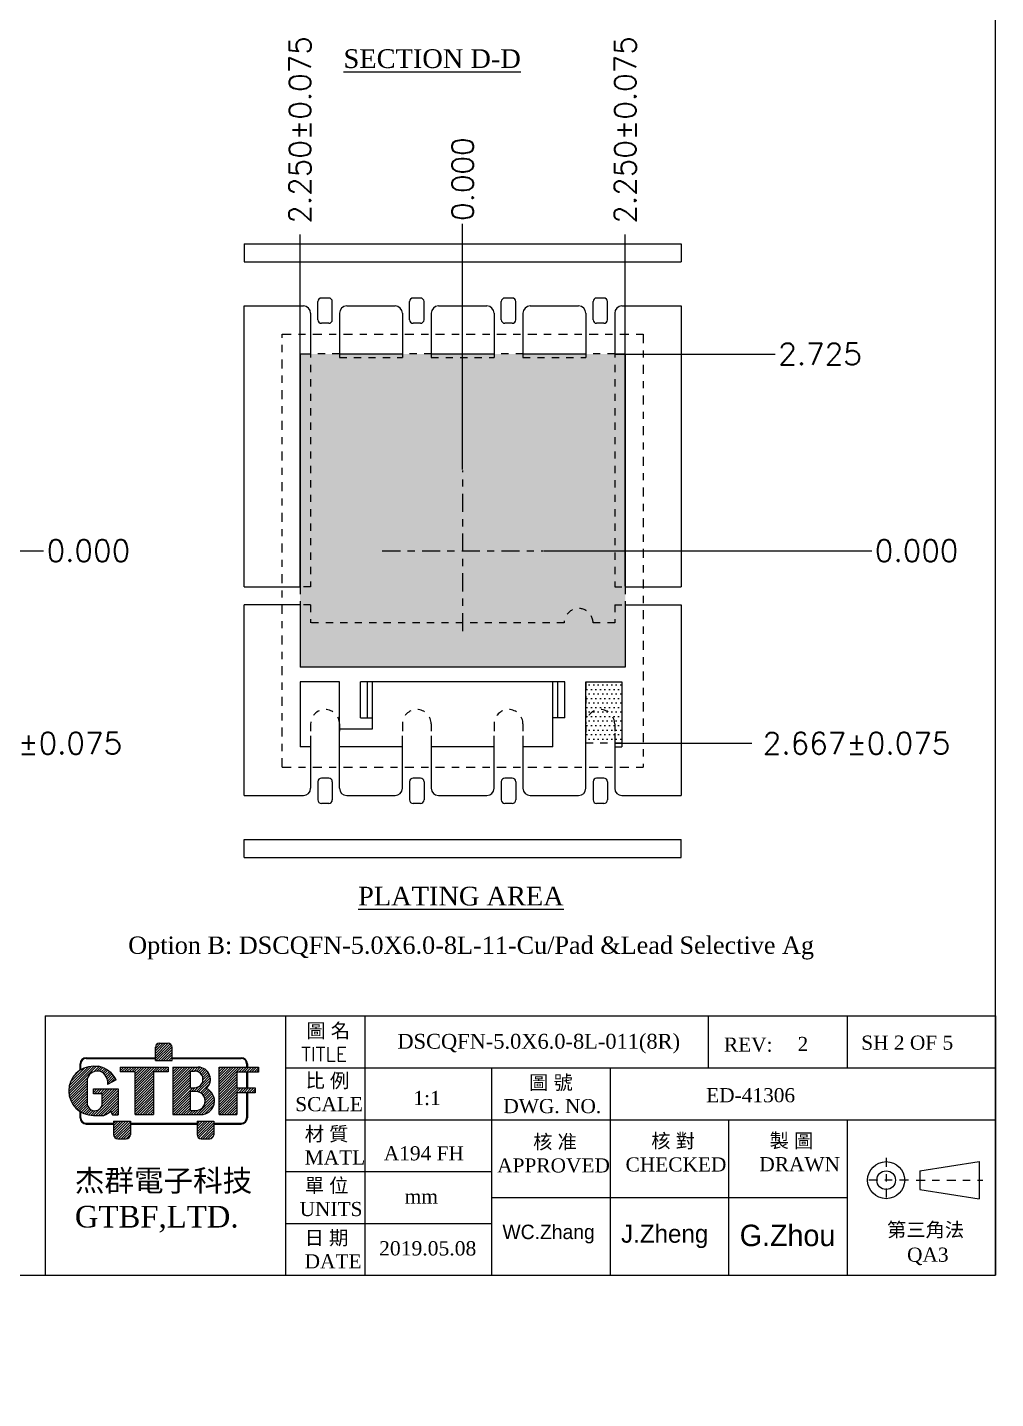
# Model space of a CAD drawing. Header units: inches. Extents: x -1651 to 1053, y -382 to 593.
# Drawn here: x -1539.91 to -1526.51, y 490.77 to 509.77 of the extents above; entities that cross this region are included whole.
import ezdxf

# ---------------------------------------------------------------- set-up
doc = ezdxf.new("R2010")
doc.units = ezdxf.units.IN
doc.header["$LTSCALE"] = 0.1
doc.header["$MEASUREMENT"] = 0
doc.linetypes.add('CENTER', pattern=[2, 1.25, -0.25, 0.25, -0.25])
doc.linetypes.add('HIDDEN', pattern=[0.375, 0.25, -0.125])
doc.layers.add('1D', color=4, linetype='Continuous', lineweight=9)
doc.layers.add('P-L', color=7, linetype='HIDDEN', lineweight=13)
for name, color, linetype in [('3', 7, 'Continuous'), ('3D', 4, 'Continuous'), ('4D', 4, 'Continuous'), ('LINE', 7, 'Continuous'), ('PKG-OUT', 3, 'HIDDEN')]:
    doc.layers.add(name, color=color, linetype=linetype)
doc.styles.add('ROMANS2', font='romantic.ttf')
doc.styles.add('TEXT-1', font='simplex.shx')
doc.dimstyles.new('複本 DM-1-1', dxfattribs={"dimtxt": 0.3, "dimasz": 0.1, "dimexe": 0.025, "dimexo": 0.01, "dimgap": 0.02, "dimtad": 0, "dimdec": 3, "dimzin": 0, "dimdsep": 46, "dimtxsty": 'TEXT-1', "dimcen": 0.04, "dimclrd": 256, "dimclre": 256, "dimclrt": 256, "dimadec": 0, "dimazin": 0, "dimtfac": 1, "dimtdec": 3, "dimtofl": 0, "dimtmove": 0, "dimatfit": 0, "dimfxl": 1, "dimtolj": 1, "dimtzin": 0, "dimarcsym": 0})

# ---------------------------------------------------------------- blocks, each defined once
blk = doc.blocks.new('*D180')
at = {"layer": '1D', "lineweight": -2, "transparency": 16777216}
for p, q in [((-1541.314, 519.338), (-1541.314, 524.685)), ((-1543.236, 472.594), (-1541.746, 472.594)), ((-1541.746, 472.594), (-1541.546, 472.595)), ((-1541.546, 472.595), (-1541.346, 472.595))]:
    blk.add_line(p, q, dxfattribs=at)
at = {"layer": 'Defpoints', "color": 0, "transparency": 16777216}
for p in [(-1541.314, 524.685), (-1541.314, 519.328), (-1541.314, 518.215), (-1545.351, 475.261), (-1543.246, 472.594), (-1541.346, 472.595)]:
    blk.add_point(p, dxfattribs=at)
at = {"layer": '1D', "transparency": 16777216, "insert": (-1541.314, 525.305), "char_height": 0.3, "attachment_point": 5, "rotation": 90, "style": 'TEXT-1'}
blk.add_mtext('\\A1;0.000', dxfattribs=at)
at = {"layer": '1D', "transparency": 16777216, "insert": (-1539.897, 472.595), "char_height": 0.3, "attachment_point": 5, "style": 'TEXT-1'}
blk.add_mtext('\\A1;2.667%%p0.075', dxfattribs=at)
blk = doc.blocks.new('*D181')
at = {"layer": '1D', "lineweight": -2, "transparency": 16777216}
for p, q in [((-1543.824, 521.215), (-1545.638, 521.215)), ((-1531.77, 472.594), (-1530.28, 472.594)), ((-1530.28, 472.594), (-1530.08, 472.595)), ((-1530.08, 472.595), (-1529.88, 472.595))]:
    blk.add_line(p, q, dxfattribs=at)
at = {"layer": 'Defpoints', "color": 0, "transparency": 16777216}
for p in [(-1545.638, 521.215), (-1543.814, 521.215), (-1541.314, 518.215), (-1533.885, 475.261), (-1531.78, 472.594), (-1529.88, 472.595)]:
    blk.add_point(p, dxfattribs=at)
at = {"layer": '1D', "transparency": 16777216, "char_height": 0.3, "attachment_point": 5, "style": 'TEXT-1'}
for s, insert in [('\\A1;3.000 PKG.', (-1546.901, 521.215)), ('\\A1;2.667%%p0.075', (-1528.431, 472.595))]:
    blk.add_mtext(s, dxfattribs=dict(at, insert=insert))
blk = doc.blocks.new('*D183')
at = {"layer": '1D', "lineweight": -2, "transparency": 16777216}
for p, q in [((-1539.599, 520.89), (-1536.913, 520.89)), ((-1536.913, 520.89), (-1536.713, 520.512)), ((-1536.713, 520.512), (-1536.513, 520.512)), ((-1541.611, 472.811), (-1541.611, 472.911)), ((-1543.436, 472.711), (-1541.586, 472.711)), ((-1543.436, 472.411), (-1541.586, 472.411)), ((-1541.611, 472.311), (-1541.611, 472.211))]:
    blk.add_line(p, q, dxfattribs=at)
at = {"layer": '1D', "transparency": 16777216}
for points in [[(-1541.628, 472.811), (-1541.595, 472.811), (-1541.611, 472.711)], [(-1541.628, 472.311), (-1541.595, 472.311), (-1541.611, 472.411)]]:
    blk.add_solid(points, dxfattribs=at)
at = {"layer": 'Defpoints', "color": 0, "transparency": 16777216}
for p in [(-1539.609, 520.89), (-1536.513, 520.512), (-1541.314, 518.215), (-1543.446, 472.711), (-1543.446, 472.411), (-1541.611, 472.411)]:
    blk.add_point(p, dxfattribs=at)
at = {"layer": '1D', "transparency": 16777216, "insert": (-1535.893, 520.512), "char_height": 0.3, "attachment_point": 5, "style": 'TEXT-1'}
blk.add_mtext('\\A1;2.675', dxfattribs=at)
at = {"layer": '1D', "transparency": 16777216, "insert": (-1541.611, 471.591), "char_height": 0.3, "attachment_point": 5, "rotation": 90, "style": 'TEXT-1'}
blk.add_mtext('\\A1;0.300', dxfattribs=at)
blk = doc.blocks.new('*D169')
at = {"layer": '1D', "lineweight": -2, "transparency": 16777216}
blk.add_line((-1544.228, 502.517), (-1539.686, 502.517), dxfattribs=at)
at = {"layer": 'Defpoints', "color": 0, "transparency": 16777216}
for p in [(-1545.351, 502.517), (-1544.238, 502.517), (-1539.686, 502.517)]:
    blk.add_point(p, dxfattribs=at)
at = {"layer": '1D', "transparency": 16777216, "insert": (-1539.066, 502.517), "char_height": 0.3, "attachment_point": 5, "style": 'TEXT-1'}
blk.add_mtext('\\A1;0.000', dxfattribs=at)
blk = doc.blocks.new('*D170')
at = {"layer": '1D', "lineweight": -2, "transparency": 16777216}
for p, q in [((-1543.236, 499.851), (-1541.746, 499.851)), ((-1541.746, 499.851), (-1541.546, 499.851)), ((-1541.546, 499.851), (-1541.346, 499.851))]:
    blk.add_line(p, q, dxfattribs=at)
at = {"layer": 'Defpoints', "color": 0, "transparency": 16777216}
for p in [(-1545.351, 502.517), (-1543.246, 499.851), (-1541.346, 499.851)]:
    blk.add_point(p, dxfattribs=at)
at = {"layer": '1D', "transparency": 16777216, "insert": (-1539.897, 499.851), "char_height": 0.3, "attachment_point": 5, "style": 'TEXT-1'}
blk.add_mtext('\\A1;2.667%%p0.075', dxfattribs=at)
blk = doc.blocks.new('*D217')
at = {"layer": '1D', "lineweight": -2, "transparency": 16777216}
blk.add_line((-1533.885, 503.64), (-1533.885, 507.044), dxfattribs=at)
at = {"layer": 'Defpoints', "color": 0, "transparency": 16777216}
for p in [(-1533.885, 507.044), (-1533.885, 503.63), (-1533.885, 502.517)]:
    blk.add_point(p, dxfattribs=at)
at = {"layer": '1D', "transparency": 16777216, "insert": (-1533.885, 507.664), "char_height": 0.3, "attachment_point": 5, "rotation": 90, "style": 'TEXT-1'}
blk.add_mtext('\\A1;0.000', dxfattribs=at)
blk = doc.blocks.new('*D171')
at = {"layer": '1D', "lineweight": -2, "transparency": 16777216}
blk.add_line((-1532.762, 502.517), (-1528.22, 502.517), dxfattribs=at)
at = {"layer": 'Defpoints', "color": 0, "transparency": 16777216}
for p in [(-1533.885, 502.517), (-1532.772, 502.517), (-1528.22, 502.517)]:
    blk.add_point(p, dxfattribs=at)
at = {"layer": '1D', "transparency": 16777216, "insert": (-1527.6, 502.517), "char_height": 0.3, "attachment_point": 5, "style": 'TEXT-1'}
blk.add_mtext('\\A1;0.000', dxfattribs=at)
blk = doc.blocks.new('*D172')
at = {"layer": '1D', "lineweight": -2, "transparency": 16777216}
for p, q in [((-1531.77, 499.851), (-1530.28, 499.851)), ((-1530.28, 499.851), (-1530.08, 499.851)), ((-1530.08, 499.851), (-1529.88, 499.851))]:
    blk.add_line(p, q, dxfattribs=at)
at = {"layer": 'Defpoints', "color": 0, "transparency": 16777216}
for p in [(-1533.885, 502.517), (-1531.78, 499.851), (-1529.88, 499.851)]:
    blk.add_point(p, dxfattribs=at)
at = {"layer": '1D', "transparency": 16777216, "insert": (-1528.431, 499.851), "char_height": 0.3, "attachment_point": 5, "style": 'TEXT-1'}
blk.add_mtext('\\A1;2.667%%p0.075', dxfattribs=at)
blk = doc.blocks.new('*D173')
at = {"layer": '1D', "lineweight": -2, "transparency": 16777216}
blk.add_line((-1531.77, 505.242), (-1529.557, 505.242), dxfattribs=at)
at = {"layer": 'Defpoints', "color": 0, "transparency": 16777216}
for p in [(-1531.78, 505.242), (-1529.557, 505.242), (-1533.885, 502.517)]:
    blk.add_point(p, dxfattribs=at)
at = {"layer": '1D', "transparency": 16777216, "insert": (-1528.937, 505.242), "char_height": 0.3, "attachment_point": 5, "style": 'TEXT-1'}
blk.add_mtext('\\A1;2.725', dxfattribs=at)
blk = doc.blocks.new('*D218')
at = {"layer": '1D', "lineweight": -2, "transparency": 16777216}
blk.add_line((-1536.135, 502.027), (-1536.135, 506.897), dxfattribs=at)
at = {"layer": 'Defpoints', "color": 0, "transparency": 16777216}
for p in [(-1536.135, 506.897), (-1533.885, 502.517), (-1536.135, 502.017)]:
    blk.add_point(p, dxfattribs=at)
at = {"layer": '1D', "transparency": 16777216, "insert": (-1536.135, 508.346), "char_height": 0.3, "attachment_point": 5, "rotation": 90, "style": 'TEXT-1'}
blk.add_mtext('\\A1;2.250%%p0.075', dxfattribs=at)
blk = doc.blocks.new('*D174')
at = {"layer": '1D', "lineweight": -2, "transparency": 16777216}
blk.add_line((-1531.635, 502.027), (-1531.635, 506.897), dxfattribs=at)
at = {"layer": 'Defpoints', "color": 0, "transparency": 16777216}
for p in [(-1531.635, 506.897), (-1533.885, 502.517), (-1531.635, 502.017)]:
    blk.add_point(p, dxfattribs=at)
at = {"layer": '1D', "transparency": 16777216, "insert": (-1531.635, 508.346), "char_height": 0.3, "attachment_point": 5, "rotation": 90, "style": 'TEXT-1'}
blk.add_mtext('\\A1;2.250%%p0.075', dxfattribs=at)

msp = doc.modelspace()

# ---------------------------------------------------------------- hatches: boundary and pattern name
at = {"layer": '1D'}
h = msp.add_hatch(dxfattribs=at)
h.set_pattern_fill('DOTS', color=256, style=0)
h.set_pattern_definition([(0, (-4212.56308, 738.140086), (0.03125, 0.0625), [0, -0.0625])])
h.paths.add_polyline_path([(-1535.98961, 505.24233), (-1536.13461, 505.24233), (-1536.13461, 502.01733), (-1535.98961, 502.01733)], flags=17)
h.paths.add_polyline_path([(-1531.77961, 505.24233), (-1532.17961, 505.24233), (-1532.17961, 505.19233), (-1533.04961, 505.19233), (-1533.04961, 505.24233), (-1533.44961, 505.24233), (-1533.44961, 505.19233), (-1534.31961, 505.19233), (-1534.31961, 505.24233), (-1534.71961, 505.24233), (-1534.71961, 505.19233), (-1535.58961, 505.19233), (-1535.58961, 505.24233), (-1535.98961, 505.24233), (-1535.98961, 502.01733), (-1536.13461, 502.01733), (-1536.13461, 501.76733), (-1535.98962, 501.76733), (-1535.98962, 501.51733), (-1532.47961, 501.51732, -1.00003648), (-1532.07961, 501.51732), (-1531.77961, 501.51732), (-1531.77961, 501.76733), (-1531.63463, 501.76733), (-1531.63462, 502.01733), (-1531.77961, 502.01733)])
h.paths.add_polyline_path([(-1534.71961, 505.24233), (-1535.58961, 505.24233), (-1535.58961, 505.19233), (-1534.71961, 505.19233)], flags=17)
h.paths.add_polyline_path([(-1533.44961, 505.24233), (-1534.31961, 505.24233), (-1534.31961, 505.19233), (-1533.44961, 505.19233)], flags=17)
h.paths.add_polyline_path([(-1532.17961, 505.24233), (-1533.04961, 505.24233), (-1533.04961, 505.19233), (-1532.17961, 505.19233)])
h.paths.add_polyline_path([(-1531.63462, 505.24233), (-1531.77961, 505.24233), (-1531.77961, 502.01733), (-1531.63462, 502.01733), (-1531.63462, 502.01734)])
h.paths.add_polyline_path([(-1531.63462, 501.76733), (-1531.77961, 501.76733), (-1531.77961, 501.51732), (-1532.07961, 501.51732, 1.00003648), (-1532.47961, 501.51732), (-1535.98962, 501.51733), (-1535.98962, 501.76733), (-1536.13461, 501.76733), (-1536.13461, 500.90234), (-1531.63462, 500.90233)])
h = msp.add_hatch(dxfattribs=at)
h.set_pattern_fill('DOTS', color=256, style=0)
h.set_pattern_definition([(0, (-4205.13329, 739.283855), (0.03125, 0.0625), [0, -0.0625])])
h.paths.add_polyline_path([(-1531.77961, 500.11733), (-1531.77961, 499.98839), (-1531.77961, 499.85057), (-1531.67962, 499.85057), (-1531.67962, 500.70217), (-1532.17961, 500.70217), (-1532.17961, 500.11733, -1)])
h.paths.add_polyline_path([(-1532.17961, 500.11733), (-1532.17961, 499.85057), (-1531.77961, 499.85057), (-1531.77961, 499.98839), (-1531.77961, 500.11733, 1)], flags=17)
at = {"layer": 'LINE'}
h = msp.add_hatch(dxfattribs=at)
h.set_pattern_fill('ANSI31', color=256, scale=0.200079, style=0)
h.set_pattern_definition([(45, (-1454.122074, 490.97045), (-0.01768465, 0.01768465), [])])
h.paths.add_polyline_path([(-1538.16623, 494.70692), (-1538.16623, 495.2977), (-1537.96088, 495.2977), (-1537.96088, 495.36405), (-1538.62749, 495.36405), (-1538.62749, 495.2977), (-1538.41898, 495.2977), (-1538.41898, 494.70692)])
h.paths.add_polyline_path([(-1537.54606, 495.36405), (-1537.89665, 495.36405), (-1537.89665, 494.70692), (-1537.508, 494.70692, 0.81717532), (-1537.43461, 495.06795, 0.69209616)])
h.paths.add_polyline_path([(-1537.65654, 494.76379), (-1537.65654, 495.02601), (-1537.58331, 495.02601, -1.03181965), (-1537.58331, 494.76379)], flags=16)
h.paths.add_polyline_path([(-1537.65654, 495.07971), (-1537.65654, 495.31034), (-1537.59853, 495.31034, -1.03110561), (-1537.59853, 495.07971)], flags=0)
h.paths.add_polyline_path([(-1537.50459, 494.37118), (-1537.38595, 494.37118, 0.41421356), (-1537.32932, 494.42781), (-1537.32932, 494.57557), (-1537.32932, 494.61493), (-1537.56123, 494.61493), (-1537.56123, 494.57557), (-1537.56123, 494.42781, 0.41421356)])
h.paths.add_polyline_path([(-1538.66022, 494.37118), (-1538.54157, 494.37118, 0.41421356), (-1538.48494, 494.42781), (-1538.48494, 494.57557), (-1538.48494, 494.61493), (-1538.71685, 494.61493), (-1538.71685, 494.57557), (-1538.71685, 494.42781, 0.41421356)])
h.paths.add_polyline_path([(-1538.13904, 495.49536), (-1538.13904, 495.45605), (-1537.90713, 495.45605), (-1537.90713, 495.49536), (-1537.90713, 495.63919, 0.41421356), (-1537.96376, 495.69582), (-1538.0824, 495.69582, 0.41421356), (-1538.13904, 495.63919)])
h.paths.add_polyline_path([(-1538.99705, 494.69437), (-1538.85033, 494.69437, 0.07474252), (-1538.7565, 494.75246), (-1538.73123, 494.70507), (-1538.65225, 494.70507), (-1538.65225, 495.06207), (-1538.99661, 495.06207), (-1538.99661, 494.99572), (-1538.8734, 494.99572), (-1538.8734, 494.86642, -1), (-1539.08396, 494.86642), (-1539.08396, 495.16076, -1), (-1538.80389, 495.17828), (-1538.80389, 495.12559), (-1538.68259, 495.18683, 0.23262903), (-1538.92482, 495.3766), (-1538.99705, 495.3766, 0.14312901), (-1539.18067, 495.32267, 0.54684943), (-1539.18067, 494.74829, 0.14312901)])
h.paths.add_polyline_path([(-1536.72665, 495.36405), (-1536.86549, 495.36405), (-1537.25678, 495.36405), (-1537.25678, 494.70692), (-1537.01036, 494.70692), (-1537.01036, 495.01021), (-1536.86549, 495.01021), (-1536.75761, 495.01021), (-1536.75761, 495.07655), (-1536.86549, 495.07655), (-1537.01036, 495.07655), (-1537.01036, 495.29455), (-1536.86549, 495.29455), (-1536.71022, 495.29455), (-1536.71022, 495.36405)])

# ---------------------------------------------------------------- linework, layer by layer
at = {"layer": '3'}
for p, q in [((-1536.90961, 506.76733), (-1530.85961, 506.76733)), ((-1536.90961, 506.76733), (-1536.90961, 506.51733)), ((-1530.85961, 506.76733), (-1530.85961, 506.51733)), ((-1536.90961, 506.51733), (-1530.85961, 506.51733)), ((-1535.88961, 505.71733), (-1535.88961, 505.96733)), ((-1535.73961, 506.01733), (-1535.83961, 506.01733)), ((-1535.68961, 505.71733), (-1535.68961, 505.96733)), ((-1534.61961, 505.71733), (-1534.61961, 505.96733)), ((-1534.46961, 506.01733), (-1534.56961, 506.01733)), ((-1534.41961, 505.71733), (-1534.41961, 505.96733)), ((-1533.34961, 505.71733), (-1533.34961, 505.96733)), ((-1533.19961, 506.01733), (-1533.29961, 506.01733)), ((-1533.14961, 505.71733), (-1533.14961, 505.96733)), ((-1532.07961, 505.71733), (-1532.07961, 505.96733)), ((-1531.92961, 506.01733), (-1532.02961, 506.01733)), ((-1531.87961, 505.71733), (-1531.87961, 505.96733)), ((-1536.90961, 502.01733), (-1536.90961, 505.90733)), ((-1536.90961, 505.90733), (-1536.08961, 505.90733)), ((-1535.98961, 505.80733), (-1535.98961, 505.29233)), ((-1535.58961, 505.80733), (-1535.58961, 505.29233)), ((-1535.48961, 505.90733), (-1534.81961, 505.90733)), ((-1534.71961, 505.80733), (-1534.71961, 505.29233)), ((-1534.31961, 505.80733), (-1534.31961, 505.29233)), ((-1534.21961, 505.90733), (-1533.54961, 505.90733)), ((-1533.44961, 505.80733), (-1533.44961, 505.29233)), ((-1533.04961, 505.80733), (-1533.04961, 505.29233)), ((-1532.94961, 505.90733), (-1532.27961, 505.90733)), ((-1532.17961, 505.80733), (-1532.17961, 505.29233)), ((-1531.77961, 505.80733), (-1531.77961, 505.29233)), ((-1531.67961, 505.90733), (-1530.85961, 505.90733)), ((-1530.85961, 505.90733), (-1530.85961, 502.01733)), ((-1535.73961, 505.66733), (-1535.83961, 505.66733)), ((-1534.46961, 505.66733), (-1534.56961, 505.66733)), ((-1533.19961, 505.66733), (-1533.29961, 505.66733)), ((-1531.92961, 505.66733), (-1532.02961, 505.66733)), ((-1536.13461, 505.24233), (-1536.13461, 502.01733)), ((-1536.13461, 505.24233), (-1535.98961, 505.24233)), ((-1535.58961, 505.24233), (-1534.71961, 505.24233)), ((-1534.31961, 505.24233), (-1533.44961, 505.24233)), ((-1533.04961, 505.24233), (-1532.17961, 505.24233)), ((-1531.77961, 505.24233), (-1531.63462, 505.24233)), ((-1531.63462, 505.24233), (-1531.63462, 502.01733)), ((-1536.90961, 502.01733), (-1536.13461, 502.01733)), ((-1531.63462, 502.01734), (-1530.85961, 502.01733)), ((-1536.90961, 499.12733), (-1536.90961, 501.76733)), ((-1536.13461, 501.76733), (-1536.90961, 501.76733)), ((-1536.13461, 501.76733), (-1536.13461, 500.90234)), ((-1531.63462, 501.76733), (-1530.85961, 501.76733)), ((-1531.63462, 501.76733), (-1531.63462, 500.90233)), ((-1530.85961, 501.76733), (-1530.85961, 499.12733)), ((-1531.63462, 500.90233), (-1536.13461, 500.90234)), ((-1535.58961, 500.70217), (-1536.13461, 500.70217)), ((-1536.13461, 500.70217), (-1536.13461, 499.80217)), ((-1535.58961, 499.22733), (-1535.58961, 500.70217)), ((-1532.46959, 500.70217), (-1535.29964, 500.70217)), ((-1535.29964, 500.20217), (-1535.29964, 500.70217)), ((-1535.2016, 500.20217), (-1535.2016, 500.70217)), ((-1535.13461, 500.05217), (-1535.13461, 500.70217)), ((-1532.63461, 499.80217), (-1532.63461, 500.70217)), ((-1532.56763, 500.20217), (-1532.56763, 500.70217)), ((-1532.46959, 500.20217), (-1532.46959, 500.70217)), ((-1532.17961, 500.70217), (-1531.67962, 500.70217)), ((-1532.17961, 499.22733), (-1532.17961, 500.70217)), ((-1532.17961, 499.22733), (-1532.17961, 500.70217)), ((-1532.17961, 500.70217), (-1531.67962, 500.70217)), ((-1531.67962, 500.70217), (-1531.67962, 499.95217)), ((-1531.67962, 500.70217), (-1531.67962, 499.80217)), ((-1535.29964, 500.20217), (-1535.13461, 500.20217)), ((-1532.46959, 500.20217), (-1532.63461, 500.20217)), ((-1535.98961, 499.95217), (-1535.98961, 499.22733)), ((-1535.58961, 500.05217), (-1535.13461, 500.05217)), ((-1535.58961, 499.22733), (-1535.58961, 499.95217)), ((-1534.71961, 499.22733), (-1534.71961, 499.95217)), ((-1534.31961, 499.95217), (-1534.31961, 499.22733)), ((-1533.44961, 499.22733), (-1533.44961, 499.95217)), ((-1533.04961, 499.95217), (-1533.04961, 499.22733)), ((-1531.77961, 499.98839), (-1531.77961, 499.22733)), ((-1535.98961, 499.80217), (-1536.13461, 499.80217)), ((-1534.71961, 499.80217), (-1535.58961, 499.80217)), ((-1533.44961, 499.80217), (-1534.31961, 499.80217)), ((-1532.63461, 499.80217), (-1533.04961, 499.80217)), ((-1531.77961, 499.80217), (-1531.67962, 499.80217)), ((-1535.88961, 499.31733), (-1535.88961, 499.06733)), ((-1535.73961, 499.36733), (-1535.83961, 499.36733)), ((-1535.68961, 499.31733), (-1535.68961, 499.06733)), ((-1534.61961, 499.31733), (-1534.61961, 499.06733)), ((-1534.46961, 499.36733), (-1534.56961, 499.36733)), ((-1534.41961, 499.31733), (-1534.41961, 499.06733)), ((-1533.34961, 499.31733), (-1533.34961, 499.06733)), ((-1533.19961, 499.36733), (-1533.29961, 499.36733)), ((-1533.14961, 499.31733), (-1533.14961, 499.06733)), ((-1532.07961, 499.31733), (-1532.07961, 499.06733)), ((-1531.92961, 499.36733), (-1532.02961, 499.36733)), ((-1531.87961, 499.31733), (-1531.87961, 499.06733)), ((-1536.90961, 499.12733), (-1536.08961, 499.12733)), ((-1535.48961, 499.12733), (-1534.81961, 499.12733)), ((-1534.21961, 499.12733), (-1533.54961, 499.12733)), ((-1532.94961, 499.12733), (-1532.27961, 499.12733)), ((-1531.67961, 499.12733), (-1530.85961, 499.12733)), ((-1535.73961, 499.01733), (-1535.83961, 499.01733)), ((-1534.46961, 499.01733), (-1534.56961, 499.01733)), ((-1533.19961, 499.01733), (-1533.29961, 499.01733)), ((-1531.92961, 499.01733), (-1532.02961, 499.01733)), ((-1536.90961, 498.51733), (-1530.85961, 498.51733)), ((-1536.90961, 498.26733), (-1536.90961, 498.51733)), ((-1530.85961, 498.26733), (-1530.85961, 498.51733)), ((-1536.90961, 498.26733), (-1530.85961, 498.26733))]:
    msp.add_line(p, q, dxfattribs=at)
for centre, radius, start, end in [((-1535.83961, 505.96733), 0.05, 90, 180), ((-1535.73961, 505.96733), 0.05, 0, 90), ((-1534.56961, 505.96733), 0.05, 90, 180), ((-1534.46961, 505.96733), 0.05, 0, 90), ((-1533.29961, 505.96733), 0.05, 90, 180), ((-1533.19961, 505.96733), 0.05, 0, 90), ((-1532.02961, 505.96733), 0.05, 90, 180), ((-1531.92961, 505.96733), 0.05, 0, 90), ((-1536.08961, 505.80733), 0.1, 0, 90), ((-1535.48961, 505.80733), 0.1, 90, 180), ((-1534.81961, 505.80733), 0.1, 0, 90), ((-1534.21961, 505.80733), 0.1, 90, 180), ((-1533.54961, 505.80733), 0.1, 0, 90), ((-1532.94961, 505.80733), 0.1, 90, 180), ((-1532.27961, 505.80733), 0.1, 0.000021, 90), ((-1531.67961, 505.80733), 0.1, 90, 180), ((-1535.83961, 505.71733), 0.05, 180, 270), ((-1535.73961, 505.71733), 0.05, 270, 0), ((-1534.56961, 505.71733), 0.05, 180, 270), ((-1534.46961, 505.71733), 0.05, 270, 0), ((-1533.29961, 505.71733), 0.05, 180, 270), ((-1533.19961, 505.71733), 0.05, 270, 0), ((-1532.02961, 505.71733), 0.05, 180, 270), ((-1531.92961, 505.71733), 0.05, 270, 0), ((-1535.83961, 499.31733), 0.05, 90, 180), ((-1535.73961, 499.31733), 0.05, 0, 90), ((-1534.56961, 499.31733), 0.05, 90, 180), ((-1534.46961, 499.31733), 0.05, 0, 90), ((-1533.29961, 499.31733), 0.05, 90, 180), ((-1533.19961, 499.31733), 0.05, 0, 90), ((-1532.02961, 499.31733), 0.05, 90, 180), ((-1531.92961, 499.31733), 0.05, 0, 90), ((-1536.08961, 499.22733), 0.1, 270, 0), ((-1535.48961, 499.22733), 0.1, 180, 270), ((-1534.81961, 499.22733), 0.1, 270, 0), ((-1534.21961, 499.22733), 0.1, 180, 270), ((-1533.54961, 499.22733), 0.1, 270, 360), ((-1532.94961, 499.22733), 0.1, 180, 270), ((-1532.27961, 499.22733), 0.1, 270, 0), ((-1531.67961, 499.22733), 0.1, 180, 270), ((-1535.83961, 499.06733), 0.05, 180, 270), ((-1535.73961, 499.06733), 0.05, 270, 0), ((-1534.56961, 499.06733), 0.05, 180, 270), ((-1534.46961, 499.06733), 0.05, 270, 0), ((-1533.29961, 499.06733), 0.05, 180, 270), ((-1533.19961, 499.06733), 0.05, 270, 0), ((-1532.02961, 499.06733), 0.05, 180, 270), ((-1531.92961, 499.06733), 0.05, 270, 0)]:
    msp.add_arc(centre, radius, start, end, dxfattribs=at)
at = {"layer": '3D', "color": 2, "linetype": 'CENTER'}
for p, q in [((-1536.38461, 499.51733), (-1536.38461, 505.51733)), ((-1536.38461, 505.51733), (-1531.38461, 505.51733)), ((-1531.38461, 505.51733), (-1531.38461, 499.51733)), ((-1536.38461, 499.51733), (-1531.38461, 499.51733))]:
    msp.add_line(p, q, dxfattribs=at)
at = {"layer": '3D', "color": 1, "linetype": 'CENTER', "ltscale": 2}
for p, q in [((-1533.88461, 501.40455), (-1533.88461, 503.63011)), ((-1534.99739, 502.51733), (-1532.77184, 502.51733))]:
    msp.add_line(p, q, dxfattribs=at)
at = {"layer": 'LINE'}
for p, q in [((-1539.66297, 496.07312), (-1526.50719, 496.07312)), ((-1530.4837, 496.07312), (-1530.4837, 495.35464)), ((-1528.56, 496.07312), (-1528.56, 495.35464)), ((-1526.50719, 496.07312), (-1526.50719, 492.4807)), ((-1538.0824, 495.69582), (-1537.96376, 495.69582)), ((-1538.13904, 495.45605), (-1538.13904, 495.63919)), ((-1537.90713, 495.45605), (-1537.90713, 495.63919)), ((-1539.18067, 495.32267), (-1539.18067, 495.4101)), ((-1539.17041, 495.329), (-1539.17041, 495.4101)), ((-1539.09572, 495.49536), (-1538.13904, 495.49536)), ((-1539.09572, 495.48509), (-1538.13904, 495.48509)), ((-1538.99705, 495.3766), (-1538.92482, 495.3766)), ((-1538.62749, 495.36405), (-1538.62749, 495.2977)), ((-1538.62749, 495.36405), (-1537.96088, 495.36405)), ((-1538.13904, 495.45605), (-1537.90713, 495.45605)), ((-1537.96088, 495.36405), (-1537.96088, 495.2977)), ((-1537.90713, 495.49536), (-1536.95044, 495.49536)), ((-1537.90713, 495.48509), (-1536.95044, 495.48509)), ((-1537.89665, 495.36405), (-1537.89665, 494.70692)), ((-1537.89665, 495.36405), (-1537.54606, 495.36405)), ((-1537.25678, 495.36405), (-1536.71022, 495.36405)), ((-1537.25678, 495.36405), (-1536.71022, 495.36405)), ((-1537.25678, 494.70692), (-1537.25678, 495.36405)), ((-1536.87576, 495.4101), (-1536.87576, 495.36405)), ((-1536.86549, 495.4101), (-1536.86549, 495.36405)), ((-1536.72665, 495.36405), (-1536.71022, 495.36405)), ((-1536.71022, 495.36405), (-1536.71022, 495.29455)), ((-1536.33856, 495.35464), (-1526.50719, 495.35464)), ((-1539.08396, 495.16076), (-1539.08396, 494.86642)), ((-1538.68259, 495.18683), (-1538.80389, 495.12559)), ((-1538.80389, 495.17828), (-1538.80389, 495.12559)), ((-1538.41898, 495.2977), (-1538.62749, 495.2977)), ((-1538.41898, 494.70692), (-1538.41898, 495.2977)), ((-1538.16623, 495.2977), (-1538.16623, 494.70692)), ((-1537.96088, 495.2977), (-1538.16623, 495.2977)), ((-1537.65654, 495.31034), (-1537.65654, 495.07971)), ((-1537.65654, 495.31034), (-1537.59853, 495.31034)), ((-1537.01036, 495.29455), (-1537.01036, 495.07655)), ((-1536.71022, 495.29455), (-1537.01036, 495.29455)), ((-1536.87576, 495.29455), (-1536.87576, 495.07655)), ((-1536.86549, 495.29455), (-1536.86549, 495.07655)), ((-1538.99661, 495.06207), (-1538.65225, 495.06207)), ((-1538.99661, 494.99572), (-1538.99661, 495.06207)), ((-1538.8734, 494.99572), (-1538.99661, 494.99572)), ((-1538.8734, 494.86642), (-1538.8734, 494.99572)), ((-1538.65225, 495.06207), (-1538.65225, 494.70507)), ((-1537.65654, 495.07971), (-1537.59853, 495.07971)), ((-1537.65654, 495.02601), (-1537.65654, 494.76379)), ((-1537.58331, 495.02601), (-1537.65654, 495.02601)), ((-1537.01036, 495.07655), (-1536.75761, 495.07655)), ((-1536.75761, 495.01021), (-1537.01036, 495.01021)), ((-1537.01036, 495.01021), (-1537.01036, 494.70692)), ((-1536.87576, 495.01021), (-1536.87576, 494.66022)), ((-1536.86549, 495.01021), (-1536.86549, 494.66022)), ((-1536.75761, 495.07655), (-1536.75761, 495.01021)), ((-1539.18067, 494.66022), (-1539.18067, 494.74829)), ((-1538.73123, 494.70507), (-1538.7565, 494.75246)), ((-1538.7565, 494.75246), (-1538.73123, 494.70507)), ((-1537.65654, 494.76379), (-1537.58331, 494.76379)), ((-1539.17041, 494.66022), (-1539.17041, 494.74197)), ((-1539.09572, 494.58584), (-1538.71685, 494.58584)), ((-1539.09572, 494.57557), (-1538.71685, 494.57557)), ((-1538.99705, 494.69437), (-1538.85033, 494.69437)), ((-1538.73123, 494.70507), (-1538.65225, 494.70507)), ((-1538.71685, 494.61493), (-1538.71685, 494.42781)), ((-1538.71685, 494.61493), (-1538.48494, 494.61493)), ((-1538.48494, 494.61493), (-1538.48494, 494.42781)), ((-1538.48494, 494.58584), (-1537.56123, 494.58584)), ((-1538.48494, 494.57557), (-1537.56123, 494.57557)), ((-1538.41898, 494.70692), (-1538.16623, 494.70692)), ((-1537.89665, 494.70692), (-1537.508, 494.70692)), ((-1537.56123, 494.61493), (-1537.56123, 494.42781)), ((-1537.56123, 494.61493), (-1537.32932, 494.61493)), ((-1537.32932, 494.61493), (-1537.32932, 494.42781)), ((-1537.32932, 494.58584), (-1536.95044, 494.58584)), ((-1537.32932, 494.57557), (-1536.95044, 494.57557)), ((-1537.25678, 494.70692), (-1537.01036, 494.70692)), ((-1536.33856, 494.63615), (-1526.50719, 494.63615)), ((-1530.20225, 494.63615), (-1530.20225, 492.4807)), ((-1528.56, 494.63615), (-1528.56, 492.4807)), ((-1538.66022, 494.37118), (-1538.54157, 494.37118)), ((-1537.50459, 494.37118), (-1537.38595, 494.37118)), ((-1539.66297, 492.4807), (-1526.50719, 492.4807))]:
    msp.add_line(p, q, dxfattribs=at)
at = {"layer": 'LINE', "color": 0}
for p, q in [((-1539.66297, 496.07312), (-1539.66297, 492.4807)), ((-1536.33856, 496.07312), (-1536.33856, 492.4807)), ((-1535.23839, 496.07312), (-1535.23839, 492.4807)), ((-1533.48675, 495.35464), (-1533.48675, 492.4807)), ((-1531.8445, 495.35464), (-1531.8445, 492.4807)), ((-1536.33856, 493.91767), (-1533.48675, 493.91767)), ((-1533.48675, 493.55843), (-1528.56, 493.55843)), ((-1536.33856, 493.19919), (-1533.48675, 493.19919))]:
    msp.add_line(p, q, dxfattribs=at)
at = {"layer": 'LINE', "color": 7, "linetype": 'CENTER'}
for p, q in [((-1528.02185, 494.10667), (-1528.02185, 493.49082)), ((-1527.71392, 493.79875), (-1528.32977, 493.79875)), ((-1527.60808, 493.79875), (-1526.68432, 493.79875))]:
    msp.add_line(p, q, dxfattribs=at)
at = {"layer": 'LINE', "color": 7}
for p, q in [((-1527.55676, 493.92705), (-1526.73564, 494.05535)), ((-1526.73564, 494.05535), (-1526.73564, 493.54215)), ((-1527.55676, 493.92705), (-1527.55676, 493.67045)), ((-1527.55676, 493.67045), (-1526.73564, 493.54215))]:
    msp.add_line(p, q, dxfattribs=at)
at = {"layer": 'LINE'}
msp.add_lwpolyline([(-1550.74239, 526.606), (-1550.74239, 492.4807), (-1526.50719, 492.4807), (-1526.50719, 526.606)], close=True, dxfattribs=at)
at = {"layer": 'LINE', "color": 7}
for radius in [0.2566, 0.1283]:
    msp.add_circle((-1528.02185, 493.79875), radius, dxfattribs=at)
at = {"layer": 'LINE'}
for centre, radius, start, end in [((-1538.0824, 495.63919), 0.05663, 90, 180), ((-1537.96376, 495.63919), 0.05663, 0, 90), ((-1538.99661, 495.03548), 0.34111, 90.074494, 269.925506), ((-1539.09572, 495.41041), 0.08495, 90, 180), ((-1539.09572, 495.41041), 0.07469, 90, 180), ((-1538.99661, 495.03548), 0.34858, 25.731959, 78.114944), ((-1537.54606, 495.19503), 0.16902, 311.252161, 90), ((-1536.95044, 495.41041), 0.08495, 0, 90), ((-1536.95044, 495.41041), 0.07469, 0, 90), ((-1538.94393, 495.16952), 0.14031, 3.58056, 183.58056), ((-1537.59499, 495.19503), 0.11537, 268.245211, 91.754789), ((-1537.57921, 494.8949), 0.13117, 268.205566, 91.794434), ((-1537.508, 494.8949), 0.18798, 270, 67.019384), ((-1538.97868, 494.86642), 0.10528, 180, 0), ((-1538.99661, 495.03548), 0.37115, 293.211495, 310.309427), ((-1539.09572, 494.66052), 0.08495, 180, 270), ((-1539.09572, 494.66052), 0.07469, 180, 270), ((-1536.95044, 494.66052), 0.08495, 270, 0), ((-1536.95044, 494.66052), 0.07469, 270, 0), ((-1538.66022, 494.42781), 0.05663, 180, 270), ((-1538.54157, 494.42781), 0.05663, 270, 0), ((-1537.50459, 494.42781), 0.05663, 180, 270), ((-1537.38595, 494.42781), 0.05663, 270, 0)]:
    msp.add_arc(centre, radius, start, end, dxfattribs=at)
at = {"layer": 'P-L', "ltscale": 4}
for p, q in [((-1535.98961, 505.29233), (-1535.98961, 502.01733)), ((-1535.58961, 505.29233), (-1535.58961, 505.19233)), ((-1535.58961, 505.19233), (-1534.71961, 505.19233)), ((-1534.71961, 505.29233), (-1534.71961, 505.19233)), ((-1534.31961, 505.29233), (-1534.31961, 505.19233)), ((-1534.31961, 505.19233), (-1533.44961, 505.19233)), ((-1533.44961, 505.29233), (-1533.44961, 505.19233)), ((-1533.04961, 505.29233), (-1533.04961, 505.19233)), ((-1533.04961, 505.19233), (-1532.17961, 505.19233)), ((-1532.17961, 505.29233), (-1532.17961, 505.19233)), ((-1531.77961, 505.29233), (-1531.77961, 502.01733)), ((-1535.98961, 502.01733), (-1536.13461, 502.01733)), ((-1531.77961, 502.01733), (-1531.63462, 502.01733)), ((-1535.98962, 501.76733), (-1536.13461, 501.76733)), ((-1535.98962, 501.76733), (-1535.98962, 501.51733)), ((-1531.77962, 501.76733), (-1531.63463, 501.76733)), ((-1531.77961, 501.76733), (-1531.77961, 501.51733)), ((-1532.47961, 501.51732), (-1535.98962, 501.51733)), ((-1531.77961, 501.51732), (-1532.07961, 501.51732)), ((-1535.98961, 500.11733), (-1535.98961, 499.95217)), ((-1535.58961, 500.11733), (-1535.58961, 499.95217)), ((-1534.71961, 500.11733), (-1534.71961, 499.95217)), ((-1534.31961, 500.11733), (-1534.31961, 499.95217)), ((-1533.44961, 500.11733), (-1533.44961, 499.95217)), ((-1533.04961, 500.11733), (-1533.04961, 499.95217)), ((-1531.77961, 500.11733), (-1531.77961, 499.98839))]:
    msp.add_line(p, q, dxfattribs=at)
at = {"layer": 'P-L', "color": 4, "ltscale": 4}
for p, q in [((-1535.58961, 505.24233), (-1535.98961, 505.24233)), ((-1534.31961, 505.24233), (-1534.71961, 505.24233)), ((-1533.04961, 505.24233), (-1533.44961, 505.24233)), ((-1531.77961, 505.24233), (-1532.17961, 505.24233)), ((-1536.13461, 502.01733), (-1536.13461, 501.76733)), ((-1531.63462, 502.01734), (-1531.63463, 501.76734)), ((-1532.17961, 500.70217), (-1531.67962, 500.70217)), ((-1532.17961, 499.85057), (-1532.17961, 500.70217)), ((-1531.67962, 500.70217), (-1531.67962, 499.95217)), ((-1531.67962, 499.85057), (-1532.17961, 499.85057))]:
    msp.add_line(p, q, dxfattribs=at)
at = {"layer": 'P-L', "ltscale": 4}
for centre, start, end in [((-1532.27961, 501.51733), 359.997797, 180.001977), ((-1535.78961, 500.11733), 0, 180), ((-1534.51961, 500.11733), 0, 180), ((-1533.24961, 500.11733), 0, 180), ((-1531.97961, 500.11733), 0, 180)]:
    msp.add_arc(centre, 0.2, start, end, dxfattribs=at)
at = {"layer": 'PKG-OUT'}
msp.add_line((-1532.17961, 500.70217), (-1532.17961, 499.95217), dxfattribs=at)

# ---------------------------------------------------------------- texts
at = {"layer": '1D', "insert": (-1533.76753, 497.01395), "char_height": 0.24, "attachment_point": 5}
msp.add_mtext('\\A1;{\\fRomantic|b0|i0|c2|p2;Option B: DSCQFN-5.0X6.0-8L-11-Cu/Pad &Lead Selective Ag}', dxfattribs=at)
at = {"layer": '1D', "attachment_point": 1, "style": 'ROMANS2'}
for s, width, insert, char_height in [('{\\fForte|b0|i0|c134|p66;\\C7;WC\\fForte|b0|i0|c0|p66;.Zh\\fForte|b0|i0|c134|p66;ang}', 6.6353463, (-1533.33411, 493.1821), 0.2), ('{\\fForte|b0|i0|c134|p66;\\C7;J\\fForte|b0|i0|c0|p66;.Zh\\fForte|b0|i0|c134|p66;eng}', 6.6353463, (-1531.69186, 493.1821), 0.25), ('{\\fForte|b0|i0|c134|p66;\\C7;G\\fForte|b0|i0|c0|p66;.Zhou}', 6.6353463, (-1530.04961, 493.1821), 0.297), ('{\\fTimes New Roman|b0|i0|c238|p18;\\C0;2019.05.08}', 7.077341, (-1535.04161, 492.95342), 0.198)]:
    msp.add_mtext_dynamic_manual_height_columns(s, width=width, gutter_width=15, heights=[0], dxfattribs=dict(at, insert=insert, char_height=char_height))
at = {"layer": '4D', "char_height": 0.26, "attachment_point": 5}
for s, insert in [('{\\fRomantic|b0|i0|c2|p2;\\LSECTION D-D}', (-1534.3069, 509.33127)), ('{\\fRomantic|b0|i0|c2|p2;\\LPLATING AREA}', (-1533.90936, 497.73147))]:
    msp.add_mtext(s, dxfattribs=dict(at, insert=insert))
at = {"layer": 'LINE', "color": 7, "style": 'ROMANS2'}
for s, p in [('REV:', (-1530.26819, 495.57834)), ('SH 2 OF 5', (-1528.36667, 495.60572)), ('1:1', (-1534.56669, 494.83933)), ('ED-41306', (-1530.51371, 494.87807)), ('A194 FH', (-1534.97648, 494.0731)), ('mm', (-1534.68672, 493.47416)), ('QA3', (-1527.73247, 492.66898))]:
    msp.add_text(s, height=0.195684, dxfattribs=at).set_placement(p)
at = {"layer": 'LINE', "color": 7, "attachment_point": 1, "style": 'ROMANS2'}
for s, insert, char_height, width in [('{\\fPMingLiU|b0|i0|c136|p18;\\H1.3x; 圖 名\\P\\Fromans.shx|c0;TITLE}', (-1536.12057, 495.96804), 0.1505261, 1.4749653), ('{\\C2;DSCQFN-5.0X6.0-8L-011(8R) }', (-1534.78831, 495.82509), 0.205425, 4.5907367), ('{\\H1.3x;\\C256;2}', (-1529.24819, 495.78311), 0.1505261, 0.4058472), ('{\\fPMingLiU|b0|i0|c136|p18;  比 例\\P}SCALE', (-1536.20186, 495.2755), 0.1956839, 1.4749653), ('{\\fPMingLiU|b0|i0|c136|p18;     圖 號\\P}DWG. NO.', (-1533.3212, 495.24865), 0.1956839, 1.4749653), ('{\\fPMingLiU|b0|i0|c136|p18;材 質\\P}MATL', (-1536.07142, 494.53707), 0.1956839, 1.4749653), ('{\\fPMingLiU|b0|i0|c136|p18;       核 准\\P}APPROVED', (-1533.40673, 494.42689), 0.1956839, 1.4749653), ('{\\fPMingLiU|b0|i0|c136|p18;     核 對\\P}CHECKED', (-1531.62949, 494.44024), 0.1956839, 1.4749653), ('{\\fPMingLiU|b0|i0|c136|p18;  製 圖\\P}DRAWN', (-1529.77724, 494.44422), 0.1956839, 1.4749653), ('{\\fPMingLiU|b0|i0|c136|p18; 單 位\\P}UNITS', (-1536.14208, 493.82302), 0.1956839, 1.4749653), ('{\\fPMingLiU|b0|i0|c136|p18;第三角法}', (-1528.00965, 493.20948), 0.1956839, 1.4749653), ('{\\fPMingLiU|b0|i0|c136|p18;日 期\\P}DATE', (-1536.07269, 493.09857), 0.1956839, 1.4749653)]:
    msp.add_mtext(s, dxfattribs=dict(at, insert=insert, char_height=char_height, width=width))
at = {"layer": 'LINE', "insert": (-1539.25387, 493.94332), "char_height": 0.3001185, "width": 36.7869475, "attachment_point": 1, "style": 'ROMANS2'}
msp.add_mtext('{\\fPMingLiU|b0|i0|c136|p18;杰群電子科技}\\PGTBF,LTD.', dxfattribs=at)

# ---------------------------------------------------------------- dimensions: what is measured, and where the dimension line sits
at = {"layer": '1D'}
for feature_location, offset, dtype, origin, picture, middle in [((-1541.3144041158, 519.327846689), (0, 5.3575880276), 1, (-1541.3144041158, 518.2150684505), '*D180', (-1541.3144041158, 525.3054347166)), ((-1539.6094, 520.89007), (3.09669, -0.37802), 0, (-1541.3144, 518.21507), '*D183', (-1535.89271, 520.51205)), ((-1533.8846149692, 503.6301070572), (0, 3.4134250539), 1, (-1533.8846149692, 502.5173288188), '*D217', (-1533.8846149692, 507.6635321111)), ((-1544.2379996376, 502.5173288188), (4.5516367215, 0), 0, (-1545.3507778761, 502.5173288188), '*D169', (-1539.0663629161, 502.5173288188)), ((-1532.7718367308, 502.5173288188), (4.5516367215, 0), 0, (-1533.8846149692, 502.5173288188), '*D171', (-1527.6002000093, 502.5173288188))]:
    dim = msp.add_ordinate_dim(feature_location=feature_location, offset=offset, dtype=dtype, origin=origin, dimstyle='複本 DM-1-1', dxfattribs=at)
    dim.commit()
    dim.dimension.update_dxf_attribs({"geometry": picture, "text_midpoint": middle})
for feature_location, offset, origin, text, picture, middle in [((-1543.24578, 472.59446), (1.89972, 0.00025), (-1545.35078, 475.26121), '<>%%p0.075', '*D180', (-1539.89749, 472.59471)), ((-1543.8144, 521.21507), (-1.82342, 0), (-1541.3144, 518.21507), '<> PKG.', '*D181', (-1546.90068, 521.21507)), ((-1531.77961, 472.59446), (1.89972, 0.00025), (-1533.88461, 475.26121), '<>%%p0.075', '*D181', (-1528.43132, 472.59471)), ((-1543.24578, 499.85057), (1.89972, 0.00025), (-1545.35078, 502.51733), '<>%%p0.075', '*D170', (-1539.89749, 499.85082)), ((-1531.77961, 499.85057), (1.89972, 0.00025), (-1533.88461, 502.51733), '<>%%p0.075', '*D172', (-1528.43132, 499.85082))]:
    dim = msp.add_ordinate_dim(feature_location=feature_location, offset=offset, dtype=0, origin=origin, text=text, dimstyle='複本 DM-1-1', dxfattribs=at)
    dim.commit()
    dim.dimension.update_dxf_attribs({"geometry": picture, "text_midpoint": middle})
dim = msp.add_linear_dim(base=(-1541.61142, 472.41121), p1=(-1543.44578, 472.71121), p2=(-1543.44578, 472.41121), angle=90, dimstyle='複本 DM-1-1', dxfattribs=at)
dim.commit()
dim.dimension.update_dxf_attribs({"geometry": '*D183', "text_midpoint": (-1541.61142, 471.59121)})
at = {"layer": '1D', "color": 0}
for feature_location, picture, middle in [((-1536.13461, 502.01733), '*D218', (-1536.13461, 508.34598)), ((-1531.63462, 502.01733), '*D174', (-1531.63462, 508.34598))]:
    dim = msp.add_ordinate_dim(feature_location=feature_location, offset=(0, 4.88008), dtype=1, origin=(-1533.88461, 502.51733), text='<>%%p0.075', dimstyle='複本 DM-1-1', dxfattribs=at)
    dim.commit()
    dim.dimension.update_dxf_attribs({"geometry": picture, "text_midpoint": middle})
dim = msp.add_ordinate_dim(feature_location=(-1531.77961, 505.24233), offset=(2.22228, 0), dtype=0, origin=(-1533.88461, 502.51733), dimstyle='複本 DM-1-1', dxfattribs=at)
dim.commit()
dim.dimension.update_dxf_attribs({"geometry": '*D173', "text_midpoint": (-1528.93733, 505.24233)})

doc.saveas('drawing.dxf')
